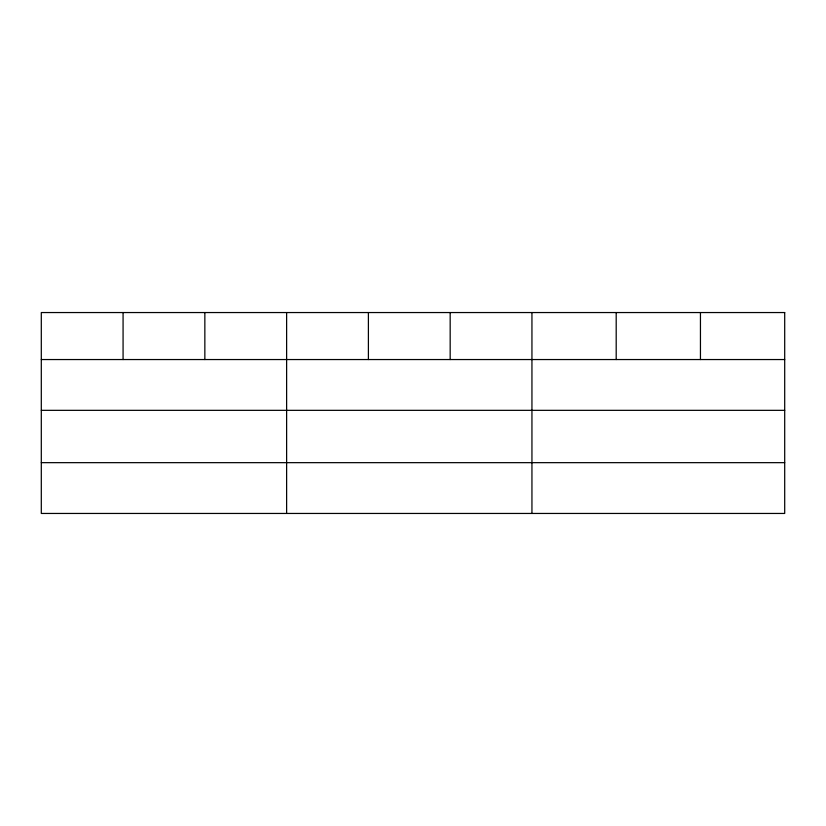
<?xml version="1.0" encoding="UTF-8"?>
<svg xmlns="http://www.w3.org/2000/svg" width="826" height="826" viewBox="0 0 826 826"><rect width="100%" height="100%" fill="white"/><g stroke="black" fill="none" stroke-linecap="round" stroke-linejoin="round"><path stroke-width="1.24" d="M41.3 359.547L784.7 359.547M41.3 410.336L784.7 410.336M41.3 462.663L784.7 462.663M700.448 312.548L700.448 359.547M616.196 312.548L616.196 359.547M531.944 312.548L531.944 513.452M450.17 312.548L450.17 359.547M368.396 312.548L368.396 359.547M286.622 312.548L286.622 513.452M204.848 312.548L204.848 359.547M123.074 312.548L123.074 359.547M784.7 312.548L41.3 312.548L41.3 513.452L784.7 513.452L784.7 312.548"/></g></svg>
